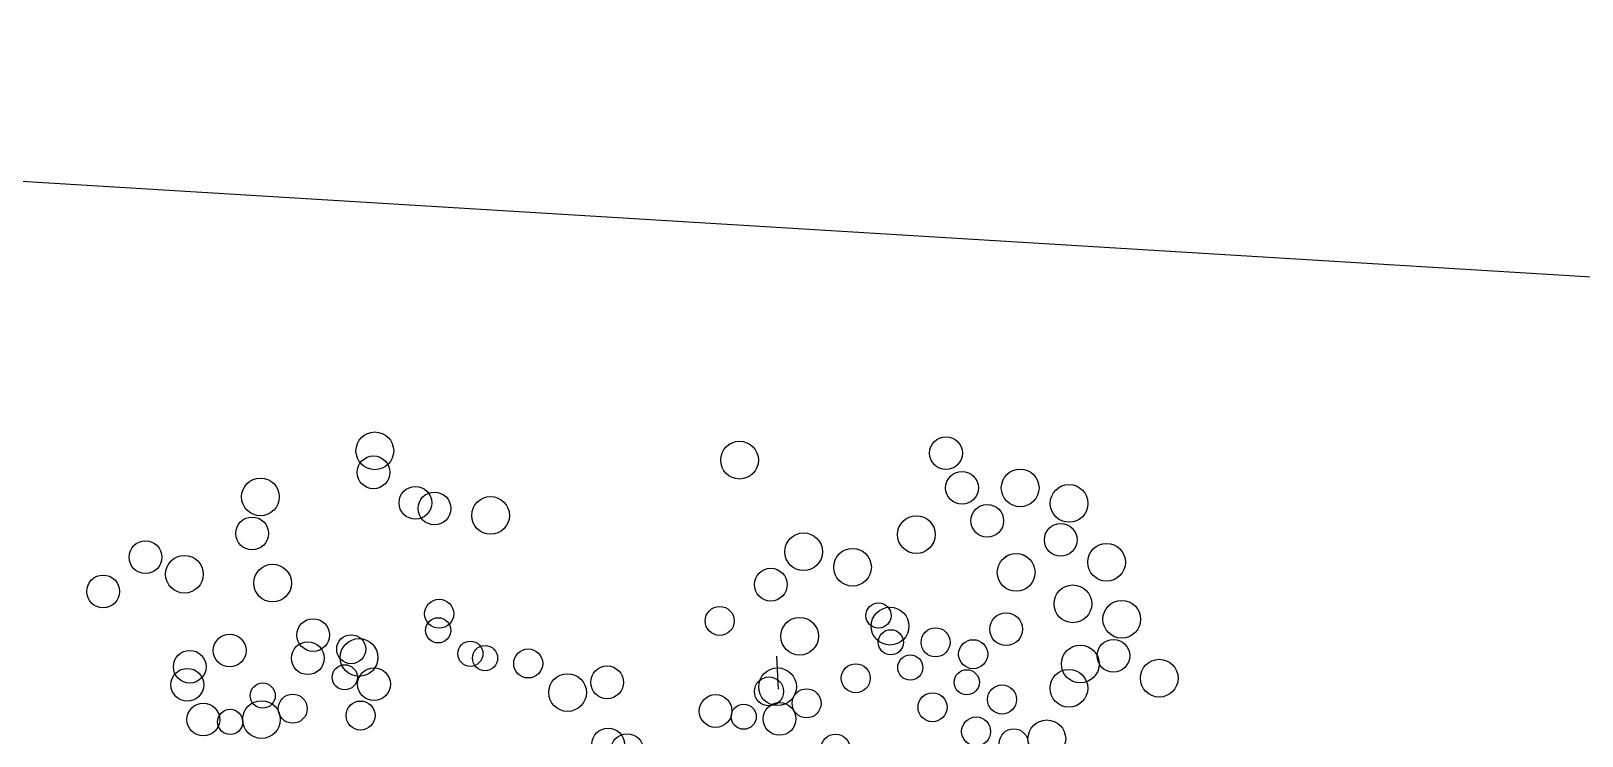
# Model space of a CAD drawing. Header units: millimetres. Extents: x 441156 to 441876, y 4514765 to 4515211.
# Drawn here: x 441451.187 to 441452.648, y 4514838.531 to 4514839.194 of the extents above; entities that cross this region are included whole.
import ezdxf

# ---------------------------------------------------------------- set-up
doc = ezdxf.new("R2010")
doc.units = ezdxf.units.MM
doc.layers.add('01_piscinas', color=254, linetype='Continuous')

msp = doc.modelspace()

# ---------------------------------------------------------------- linework, layer by layer
at = {"layer": '01_piscinas'}
for p, q in [((441451.84443425, 4514838.80507476, 0.00000053), (441451.84777172, 4514838.80652165, 0.00000053)), ((441452.10501739, 4514838.69946859, 0.00000053), (441452.10835485, 4514838.70091548, 0.00000053)), ((441451.82806886, 4514838.65031083, 0.00000053), (441451.83063615, 4514838.65142382, 0.00000053)), ((441451.89124013, 4514838.57456336, 0.00000053), (441451.88971029, 4514838.60552795, 0.00000053)), ((441452.02851743, 4514838.56907532, 0.00000053), (441452.03108471, 4514838.57018831, 0.00000053))]:
    msp.add_line(p, q, dxfattribs=at)
at = {"layer": '01_piscinas', "elevation": 0.00000131}
msp.add_lwpolyline([(441458.28326576, 4514838.61966129), (441450.52860565, 4514839.09187488), (441448.85314733, 4514839.19390053)], dxfattribs=at)
at = {"layer": '01_piscinas'}
for centre, radius in [((441451.51096219, 4514838.79887773, 0.00000053), 0.01775907), ((441452.04894131, 4514838.7967014, 0.00000053), 0.01541533), ((441451.85446708, 4514838.79010552, 0.00000053), 0.01775907), ((441451.50971417, 4514838.77860294, 0.00000053), 0.01541533), ((441452.11879735, 4514838.76396986, 0.00000053), 0.01775907), ((441451.4032215, 4514838.75549548, 0.00000053), 0.01775907), ((441452.06403286, 4514838.7640004, 0.00000053), 0.01541533), ((441452.16483768, 4514838.74941715, 0.00000053), 0.01775907), ((441451.54914731, 4514838.74997988, 0.00000053), 0.01541533), ((441451.56712448, 4514838.74464071, 0.00000053), 0.01541533), ((441451.61996119, 4514838.73808001, 0.00000053), 0.01775907), ((441452.02100688, 4514838.72001722, 0.00000053), 0.01775907), ((441452.08782908, 4514838.73305294, 0.00000053), 0.01541533), ((441451.39536628, 4514838.72115033, 0.00000053), 0.01541533), ((441452.15698247, 4514838.715072, 0.00000053), 0.01541533), ((441451.29490694, 4514838.69877678, 0.00000053), 0.01541533), ((441451.91485577, 4514838.70388313, 0.00000053), 0.01775907), ((441452.20017018, 4514838.69398778, 0.00000053), 0.01775907), ((441451.3316324, 4514838.6827496, 0.00000053), 0.01775907), ((441451.9608961, 4514838.68933043, 0.00000053), 0.01775907), ((441452.11505021, 4514838.68449935, 0.00000053), 0.01775907), ((441451.25500696, 4514838.66657071, 0.00000053), 0.01541533), ((441451.41469887, 4514838.67438802, 0.00000053), 0.01775907), ((441451.8838875, 4514838.67296621, 0.00000053), 0.01541533), ((441452.16844931, 4514838.65489362, 0.00000053), 0.01775907), ((441451.57155189, 4514838.64554389, 0.00000053), 0.01366082), ((441451.83578642, 4514838.63879603, 0.00000053), 0.01366082), ((441451.98538198, 4514838.64386978, 0.00000053), 0.01185795), ((441451.9962286, 4514838.63390106, 0.00000053), 0.01775907), ((441452.21448964, 4514838.64034091, 0.00000053), 0.01775907), ((441451.45288398, 4514838.62549017, 0.00000053), 0.01541533), ((441451.57059188, 4514838.62994789, 0.00000053), 0.01185795), ((441451.91110863, 4514838.62441262, 0.00000053), 0.01775907), ((441452.10558286, 4514838.6310085, 0.00000053), 0.01541533), ((441451.37422626, 4514838.6109447, 0.00000053), 0.01541533), ((441451.48867443, 4514838.61217293, 0.00000053), 0.01366082), ((441451.4960717, 4514838.60440595, 0.00000053), 0.01775907), ((441451.60092506, 4514838.60793015, 0.00000053), 0.01185795), ((441451.99699086, 4514838.61871517, 0.00000053), 0.01185795), ((441452.0391174, 4514838.61869168, 0.00000053), 0.01366082), ((441452.07453303, 4514838.60749729, 0.00000053), 0.01366082), ((441452.20663443, 4514838.60599576, 0.00000053), 0.01541533), ((441451.3366104, 4514838.59570823, 0.00000053), 0.01541533), ((441451.44783204, 4514838.60368391, 0.00000053), 0.01541533), ((441451.61475365, 4514838.6038231, 0.00000053), 0.01185795), ((441451.65539728, 4514838.59877641, 0.00000053), 0.01366082), ((441452.01529565, 4514838.59490943, 0.00000053), 0.01185795), ((441452.1754389, 4514838.59827696, 0.00000053), 0.01775907), ((441451.33432629, 4514838.57873863, 0.00000053), 0.01541533), ((441451.48263196, 4514838.58575358, 0.00000053), 0.01185795), ((441451.51018799, 4514838.57922776, 0.00000053), 0.01541533), ((441451.72973051, 4514838.5810047, 0.00000053), 0.01541533), ((441451.89032525, 4514838.57682586, 0.00000053), 0.01775907), ((441451.96389396, 4514838.58488196, 0.00000053), 0.01366082), ((441452.06849056, 4514838.58107794, 0.00000053), 0.01185795), ((441452.16470217, 4514838.57542311, 0.00000053), 0.01775907), ((441452.24982214, 4514838.58491154, 0.00000053), 0.01775907), ((441451.40535554, 4514838.56854316, 0.00000053), 0.01185795), ((441451.69252813, 4514838.57140825, 0.00000053), 0.01775907), ((441451.88223926, 4514838.57247112, 0.00000053), 0.01366082), ((441452.10171188, 4514838.56485931, 0.00000053), 0.01366082), ((441451.34941784, 4514838.54603763, 0.00000053), 0.01541533), ((441451.40418233, 4514838.54600709, 0.00000053), 0.01775907), ((441451.4336059, 4514838.55621456, 0.00000053), 0.01366082), ((441451.49750318, 4514838.54978257, 0.00000053), 0.01366082), ((441451.83192905, 4514838.55399932, 0.00000053), 0.01541533), ((441451.89213548, 4514838.54656568, 0.00000053), 0.01541533), ((441451.9176549, 4514838.56127673, 0.00000053), 0.01366082), ((441452.03623498, 4514838.55756051, 0.00000053), 0.01366082), ((441451.37466326, 4514838.54376926, 0.00000053), 0.01185795), ((441451.85841751, 4514838.54868887, 0.00000053), 0.01185795), ((441452.07731121, 4514838.53478688, 0.00000053), 0.01366082), ((441451.73071325, 4514838.52251039, 0.00000053), 0.01541533), ((441451.74869043, 4514838.51717122, 0.00000053), 0.01541533), ((441451.94483374, 4514838.51863875, 0.00000053), 0.01366082), ((441452.11272685, 4514838.52359249, 0.00000053), 0.01366082), ((441452.14391879, 4514838.52783635, 0.00000053), 0.01775907)]:
    msp.add_circle(centre, radius, dxfattribs=at)

doc.saveas('drawing.dxf')
